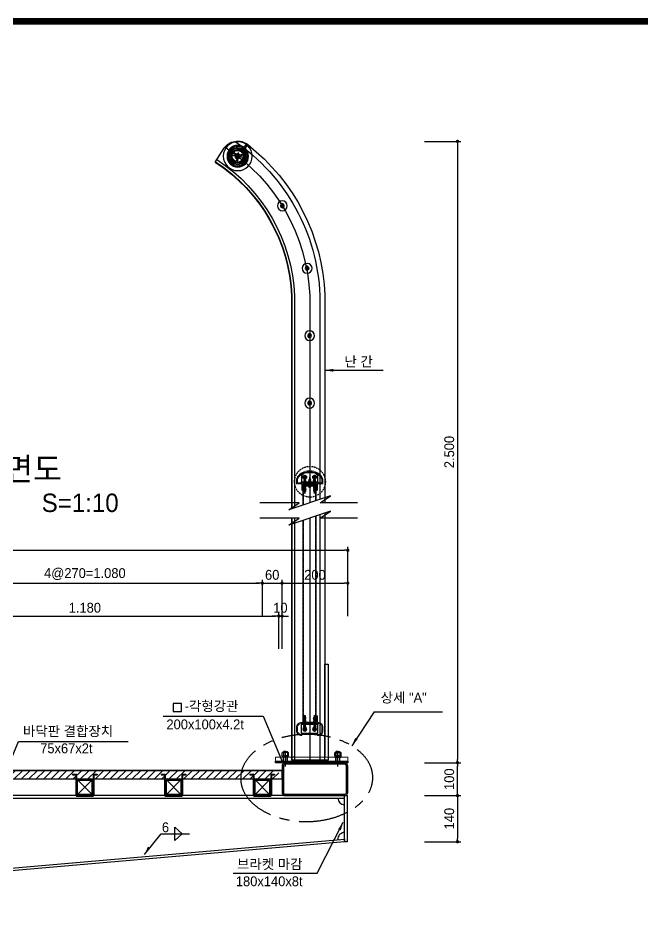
# Model space of a CAD drawing. Header units: millimetres. Extents: x 173610 to 224070, y -281283 to -269403.
# Drawn here: x 195284 to 197185, y -272350 to -269593 of the extents above; entities that cross this region are included whole.
import ezdxf
from ezdxf.enums import TextEntityAlignment as Align
from ezdxf.lldxf.tags import DXFTag

# ---------------------------------------------------------------- set-up
doc = ezdxf.new("R2010")
doc.units = ezdxf.units.MM
for name, pattern in [('CENTER', [50.8, 31.75, -6.35, 6.35, -6.35]), ('CENTERX2', [4, 2.5, -0.5, 0.5, -0.5]), ('HIDDEN', [0.375, 0.25, -0.125])]:
    doc.linetypes.add(name, pattern=pattern)
for name, color, linetype in [('$.치수선-본선', 140, 'Continuous'), ('7', 7, 'Continuous'), ('A-DIM01', 1, 'Continuous'), ('a3', 7, 'Continuous'), ('CEN01', 1, 'CENTER'), ('CENTER', 1, 'CENTER'), ('CX-BORD', 3, 'Continuous'), ('CX-BORD-LIN1', 4, 'Continuous'), ('CX-BORD-TEX1', 7, 'Continuous'), ('CX-BORD-TEX2', 6, 'Continuous'), ('CX-BORD-TEX3', 4, 'Continuous'), ('CZ-TEX1', 6, 'Continuous'), ('DIM', 1, 'Continuous'), ('DIM01', 1, 'Continuous'), ('DIML', 1, 'Continuous'), ('TEXT', 3, 'Continuous'), ('TEXT02', 6, 'Continuous'), ('난간기초', 4, 'Continuous'), ('중심선', 1, 'CENTER')]:
    doc.layers.add(name, color=color, linetype=linetype)
doc.styles.add('MLTMHTXT', font='Dotum_1.TTF')
doc.styles.add('TB_BTXT', font='H2GTRE_1.TTF')
doc.styles.add('TB_TEXT', font='')
doc.styles.add('TEXT', font='Dotum_1.TTF')
doc.styles.add('돋움', font='Dotum_1.TTF')
doc.styles.get('TB_TEXT').set_extended_font_data('DotumChe')
tags = doc.linetypes.add('HIDDEN2', pattern=[4.7625, 3.175, -1.5875]).pattern_tags.tags
tags[6:7] = [DXFTag(74, 4), DXFTag(75, 0), DXFTag(340, '0'), DXFTag(46, 1.0), DXFTag(50, 0.0), DXFTag(44, 0.0), DXFTag(45, 0.0)]
tags[4:5] = [DXFTag(74, 4), DXFTag(75, 0), DXFTag(340, '0'), DXFTag(46, 1.0), DXFTag(50, 0.0), DXFTag(44, 0.0), DXFTag(45, 0.0)]
doc.dimstyles.new('사본 일반도면_0100', dxfattribs={"dimtxt": 600, "dimasz": 200, "dimexe": 200, "dimexo": 0, "dimgap": 100, "dimtad": 1, "dimdec": 0, "dimlfac": 0.5, "dimzin": 0, "dimdsep": 46, "dimlunit": 6, "dimtxsty": 'TEXT', "dimblk": 'DOT', "dimcen": 0.09, "dimclrd": 1, "dimclre": 1, "dimclrt": 7, "dimadec": 8, "dimazin": 0, "dimtfac": 1, "dimtdec": 0, "dimtix": 1, "dimtmove": 2, "dimatfit": 3, "dimldrblk": 'DOT', "dimfxl": 200, "dimfrac": 2, "dimtolj": 1, "dimtzin": 0, "dimarcsym": 0})

# ---------------------------------------------------------------- blocks, each defined once
blk = doc.blocks.new('SDGDRGDGDRG')
at = {"color": 1}
blk.add_line((40807.8, -34804.1), (40807.8, -34752), dxfattribs=at)
at = {"color": 2}
for points in [[(40790.2, -34755.4), (40794, -34760.7, 0.158384), (40785.5, -34772.4), (40779.3, -34770.4)], [(40790.9, -34778.2, -0.519879), (40815, -34764.3), (40810.5, -34772.1, 0.457763), (40800, -34778.2), (40790.9, -34778.2)], [(40807.8, -34749.7), (40807.8, -34756.2, -0.158384), (40821.7, -34760.7), (40825.5, -34755.4)], [(40817.6, -34793.6), (40813.1, -34785.7, 0.457763), (40813.1, -34773.6), (40817.6, -34765.8, -0.154754), (40823.8, -34773.9), (40823.8, -34785.4, -0.154754), (40817.6, -34793.6)], [(40779.3, -34788.9), (40785.5, -34786.9, 0.158384), (40794, -34798.7), (40790.2, -34803.9)], [(40790.9, -34781.2, 0.519879), (40815, -34795.1), (40810.5, -34787.2, -0.457763), (40800, -34781.2), (40790.9, -34781.2)], [(40836.4, -34788.9), (40830.2, -34786.9, 0.158384), (40830.2, -34772.4), (40836.4, -34770.4)], [(40807.8, -34809.7), (40807.8, -34803.2, 0.158384), (40821.7, -34798.7), (40825.5, -34803.9)]]:
    blk.add_lwpolyline(points, format="xyb", dxfattribs=at)
blk.add_lwpolyline([(40825.8, -34782.7), (40827.6, -34782.7, -13.257907), (40827.6, -34776.7), (40825.8, -34776.7)], format="xyb", close=True, dxfattribs=at)
at = {"color": 4}
blk.add_circle((40807.8, -34779.7), 44, dxfattribs=at)
at = {"color": 2, "linetype": 'HIDDEN2'}
for radius in [32.7, 25.2, 24.9]:
    blk.add_circle((40807.8, -34779.7), radius, dxfattribs=at)
at = {"color": 3}
blk.add_circle((40807.8, -34779.7), 29.5, dxfattribs=at)
at = {"color": 6, "lineweight": 0}
for radius in [24, 21]:
    blk.add_circle((40807.8, -34779.7), radius, dxfattribs=at)
at = {"color": 3, "linetype": 'HIDDEN2'}
blk.add_circle((40807.8, -34779.7), 20.4, dxfattribs=at)
at = {"color": 2}
blk.add_circle((40807.8, -34779.7), 4.5, dxfattribs=at)
at = {"layer": '중심선'}
for p, q in [((40796, -34779.7), (40819.7, -34779.7)), ((40807.8, -34767.9), (40807.8, -34791.5))]:
    blk.add_line(p, q, dxfattribs=at)
blk = doc.blocks.new('asdfasfd')
at = {"color": 2, "lineweight": 30}
for centre, radius, start, end in [((72768.5, -70222.3), 0.946, 351.8288, 188.1712), ((72771.2, -70223.4), 2.04, 28.0725, 151.9275), ((72774, -70222.3), 0.946, 351.8288, 188.1712)]:
    blk.add_arc(centre, radius, start, end, dxfattribs=at)
at = {"layer": '7', "color": 2, "lineweight": 30}
for p, q in [((72767.6, -70222.4), (72767.6, -70224.2)), ((72768.5, -70221.4), (72774, -70221.4)), ((72769.4, -70222.4), (72769.4, -70224.2)), ((72773, -70222.4), (72773, -70224.2)), ((72774.9, -70222.4), (72774.9, -70224.2)), ((72767, -70224.2), (72775.5, -70224.2)), ((72767, -70224.2), (72767, -70225)), ((72767, -70225), (72775.5, -70225)), ((72768.2, -70226.7), (72774.2, -70225.3)), ((72768.2, -70226.9), (72774.2, -70225.5)), ((72768.2, -70226.7), (72769.2, -70226.1)), ((72768.2, -70226.7), (72768.2, -70226.9)), ((72768.2, -70226.9), (72769.2, -70227.5)), ((72768.2, -70229.5), (72774.2, -70228.1)), ((72768.2, -70229.7), (72774.2, -70228.3)), ((72768.2, -70229.5), (72769.2, -70228.9)), ((72768.2, -70229.5), (72768.2, -70229.7)), ((72768.2, -70229.7), (72769.2, -70230.3)), ((72768.2, -70232.3), (72774.2, -70230.9)), ((72768.2, -70232.5), (72774.2, -70231.1)), ((72768.2, -70232.3), (72769.2, -70231.7)), ((72768.2, -70232.3), (72768.2, -70232.5)), ((72768.2, -70232.5), (72769.2, -70233.1)), ((72768.2, -70235.1), (72774.2, -70233.8)), ((72768.2, -70235.1), (72774.2, -70233.8)), ((72768.2, -70235.3), (72774.2, -70233.9)), ((72768.2, -70235.3), (72774.2, -70233.9)), ((72768.2, -70235.1), (72769.2, -70234.5)), ((72768.2, -70235.1), (72768.2, -70235.3)), ((72768.2, -70235.1), (72768.2, -70235.3)), ((72768.2, -70235.3), (72769.2, -70235.9)), ((72768.2, -70238), (72774.2, -70236.6)), ((72768.2, -70238.1), (72774.2, -70236.8)), ((72768.2, -70238), (72769.2, -70237.4)), ((72768.2, -70238), (72768.2, -70238.1)), ((72768.2, -70238.1), (72769.2, -70238.7)), ((72768.2, -70238.1), (72769.2, -70238.7)), ((72768.2, -70240.8), (72774.2, -70239.4)), ((72768.2, -70240.8), (72774.2, -70239.4)), ((72768.2, -70241), (72774.2, -70239.6)), ((72768.2, -70241), (72774.2, -70239.6)), ((72768.2, -70240.8), (72769.2, -70240.2)), ((72768.2, -70240.8), (72769.2, -70240.2)), ((72768.2, -70240.8), (72768.2, -70241)), ((72768.2, -70240.8), (72768.2, -70241)), ((72768.2, -70241), (72769.2, -70241.5)), ((72768.2, -70243.6), (72774.2, -70242.2)), ((72768.2, -70243.8), (72774.2, -70242.4)), ((72768.2, -70243.6), (72769.2, -70243)), ((72768.2, -70243.6), (72768.2, -70243.8)), ((72768.2, -70243.8), (72769.8, -70244.7)), ((72769.2, -70225), (72769.2, -70226.1)), ((72769.2, -70227.5), (72769.2, -70227.8)), ((72769.2, -70227.5), (72769.2, -70227.8)), ((72769.2, -70227.8), (72769.2, -70228.9)), ((72769.2, -70230.3), (72769.2, -70230.6)), ((72769.2, -70230.3), (72769.2, -70230.6)), ((72769.2, -70230.6), (72769.2, -70231.7)), ((72769.2, -70233.1), (72769.2, -70233.4)), ((72769.2, -70233.1), (72769.2, -70233.4)), ((72769.2, -70233.4), (72769.2, -70234.5)), ((72769.2, -70235.9), (72769.2, -70236.3)), ((72769.2, -70235.9), (72769.2, -70236.3)), ((72769.2, -70236.3), (72769.2, -70237.4)), ((72769.2, -70238.7), (72769.2, -70239.1)), ((72769.2, -70238.7), (72769.2, -70239.1)), ((72769.2, -70238.7), (72769.2, -70239.1)), ((72769.2, -70238.7), (72769.2, -70239.1)), ((72769.2, -70239.1), (72769.2, -70240.2)), ((72769.2, -70239.1), (72769.2, -70240.2)), ((72769.2, -70239.5), (72769.2, -70240.2)), ((72769.2, -70241.5), (72769.2, -70241.9)), ((72769.2, -70241.5), (72769.2, -70241.9)), ((72769.2, -70241.9), (72769.2, -70243)), ((72769.2, -70242.3), (72769.2, -70243)), ((72771.2, -70250.5), (72769.8, -70244.7)), ((72771.2, -70250.5), (72773.2, -70243.1)), ((72774.2, -70225.5), (72773.2, -70226.1)), ((72773.2, -70226.1), (72773.2, -70226.8)), ((72773.2, -70226.8), (72773.2, -70227.5)), ((72774.2, -70228.1), (72773.2, -70227.5)), ((72774.2, -70228.3), (72773.2, -70228.9)), ((72773.2, -70228.9), (72773.2, -70229.6)), ((72773.2, -70229.6), (72773.2, -70230.4)), ((72774.2, -70230.9), (72773.2, -70230.4)), ((72774.2, -70231.1), (72773.2, -70231.7)), ((72773.2, -70231.7), (72773.2, -70232.4)), ((72773.2, -70232.4), (72773.2, -70233.2)), ((72774.2, -70233.8), (72773.2, -70233.2)), ((72774.2, -70233.9), (72773.2, -70234.5)), ((72773.2, -70234.5), (72773.2, -70234.6)), ((72773.2, -70234.5), (72773.2, -70235.3)), ((72773.2, -70235.3), (72773.2, -70236)), ((72774.2, -70236.6), (72773.2, -70236)), ((72774.2, -70236.8), (72773.2, -70237.3)), ((72774.2, -70236.8), (72773.2, -70237.3)), ((72773.2, -70237.3), (72773.2, -70238.1)), ((72773.2, -70237.3), (72773.2, -70237.4)), ((72773.2, -70237.3), (72773.2, -70238.1)), ((72773.2, -70238.1), (72773.2, -70238.8)), ((72773.2, -70238.1), (72773.2, -70238.8)), ((72774.2, -70239.4), (72773.2, -70238.8)), ((72774.2, -70239.4), (72773.2, -70238.8)), ((72774.2, -70239.6), (72773.2, -70240.2)), ((72773.2, -70240.2), (72773.2, -70240.2)), ((72773.2, -70240.2), (72773.2, -70240.9)), ((72773.2, -70240.9), (72773.2, -70241.6)), ((72774.2, -70242.2), (72773.2, -70241.6)), ((72774.2, -70242.4), (72773.2, -70243)), ((72773.2, -70243), (72773.2, -70243.1)), ((72774.2, -70225.3), (72773.6, -70225)), ((72774.2, -70225.3), (72774.2, -70225.5)), ((72774.2, -70228.1), (72774.2, -70228.3)), ((72774.2, -70230.9), (72774.2, -70231.1)), ((72774.2, -70233.8), (72774.2, -70233.9)), ((72774.2, -70233.8), (72774.2, -70233.9)), ((72774.2, -70236.6), (72774.2, -70236.8)), ((72774.2, -70239.4), (72774.2, -70239.6)), ((72774.2, -70239.4), (72774.2, -70239.6)), ((72774.2, -70242.2), (72774.2, -70242.4)), ((72775.5, -70224.2), (72775.5, -70225))]:
    blk.add_line(p, q, dxfattribs=at)
at = {"layer": 'TEXT', "color": 1, "linetype": 'CENTER', "lineweight": 30}
for p, q in [((72771.2, -70218.9), (72771.2, -70250.5)), ((72771.2, -70220.2), (72771.2, -70250)), ((72771.2, -70220.2), (72771.2, -70250))]:
    blk.add_line(p, q, dxfattribs=at)
blk = doc.blocks.new('A$C3AAD2297')
at = {"color": 1, "linetype": 'CENTER'}
for p, q in [((0, 6), (10.3, 6)), ((5.2, 11.9), (5.2, 0))]:
    blk.add_line(p, q, dxfattribs=at)
blk.add_lwpolyline([(5.2, 11.9), (0, 8.9), (0, 3), (5.2, 0), (10.3, 3), (10.3, 8.9)], close=True)
blk.add_circle((5.2, 6), 5.16)
at = {"color": 1}
blk.add_circle((5.2, 6), 2.48, dxfattribs=at)
blk.add_arc((5.2, 6), 3, 85, 355)
blk = doc.blocks.new('A$C689B3528')
at = {"color": 6, "linetype": 'ByBlock'}
for p, q in [((15.2, 7), (15.2, 34)), ((64.8, 7), (64.8, 34)), ((15.2, 7), (64.8, 7))]:
    blk.add_line(p, q, dxfattribs=at)
blk.add_lwpolyline([(15.2, 37), (64.8, 37), (64.8, 34), (15.2, 34)], close=True, dxfattribs=at)
at = {"layer": 'DIM', "color": 4, "linetype": 'Continuous', "lineweight": 13}
blk.add_lwpolyline([(15, 37, 0.414214), (3, 25), (3, 15, 0.414214), (15, 3), (16.5, 3), (16.5, 0), (15, 0, -0.414214), (0, 15), (0, 25, -0.414214), (15, 40), (60.5, 40), (60.5, 59, -0.414214), (61.5, 60), (62.5, 60, -0.414214), (63.5, 59), (63.5, 50), (63, 49.5), (63.5, 49), (63.5, 40), (65, 40, -0.414214), (80, 25), (80, 15, -0.414214), (65, 0), (63.5, 0), (63.5, 3), (65, 3, 0.414214), (77, 15), (77, 25, 0.414214), (65, 37)], format="xyb", close=True, dxfattribs=at)
for name, p in [('asdfasfd', (-72747.1, 70265)), ('asdfasfd', (-72715.6, 70265)), ('A$C3AAD2297', (19.8, 14)), ('A$C3AAD2297', (49.8, 14))]:
    blk.add_blockref(name, p)
blk = doc.blocks.new('A$C66795D72')
at = {"color": 5, "lineweight": 0}
for p, q in [((0, 0.5), (0, 26)), ((1.5, 20.8), (0, 20)), ((0, 20), (1.5, 19.3)), ((0, 18.5), (1.5, 19.3)), ((0, 18.5), (1.5, 17.8)), ((0, 17), (1.5, 17.8)), ((0, 17), (1.5, 16.3)), ((0, 15.5), (1.5, 16.3)), ((0, 15.5), (1.5, 14.8)), ((0, 14), (1.5, 14.8)), ((0, 14), (1.5, 13.3)), ((0, 12.5), (1.5, 13.3)), ((0, 12.5), (1.5, 11.8)), ((0, 11), (1.5, 11.8)), ((0, 11), (1.5, 10.3)), ((0, 9.5), (1.5, 10.3)), ((0, 9.5), (1.5, 8.8)), ((0, 8), (1.5, 8.8)), ((0, 8), (1.5, 7.3)), ((0, 6.5), (1.5, 7.3)), ((0, 6.5), (1.5, 5.8)), ((0, 5), (1.5, 5.8)), ((0, 5), (1.5, 4.3)), ((0, 3.5), (1.5, 4.3)), ((0, 3.5), (1.5, 2.8)), ((0, 2), (1.5, 2.8)), ((0, 2), (1.5, 1.3)), ((0, 0.5), (1.5, 1.3)), ((0, 0.5), (1, 0)), ((1, 0), (5, 0)), ((6, 20), (1.5, 20.8)), ((1.5, 19.3), (6, 18.5)), ((1.5, 17.8), (6, 17)), ((1.5, 16.3), (6, 15.5)), ((1.5, 14.8), (6, 14)), ((1.5, 13.3), (6, 12.5)), ((1.5, 11.8), (6, 11)), ((1.5, 10.3), (6, 9.5)), ((1.5, 8.8), (6, 8)), ((1.5, 7.3), (6, 6.5)), ((1.5, 5.8), (6, 5)), ((1.5, 4.3), (6, 3.5)), ((1.5, 2.8), (6, 2)), ((1.5, 1.3), (6, 0.5)), ((4.5, 19.3), (6, 20)), ((6, 18.5), (4.5, 19.3)), ((4.5, 17.8), (6, 18.5)), ((6, 17), (4.5, 17.8)), ((4.5, 16.3), (6, 17)), ((6, 15.5), (4.5, 16.3)), ((4.5, 14.8), (6, 15.5)), ((6, 14), (4.5, 14.8)), ((4.5, 13.3), (6, 14)), ((6, 12.5), (4.5, 13.3)), ((4.5, 11.8), (6, 12.5)), ((6, 11), (4.5, 11.8)), ((4.5, 10.3), (6, 11)), ((6, 9.5), (4.5, 10.3)), ((4.5, 8.8), (6, 9.5)), ((6, 8), (4.5, 8.8)), ((4.5, 7.3), (6, 8)), ((6, 6.5), (4.5, 7.3)), ((4.5, 5.8), (6, 6.5)), ((6, 5), (4.5, 5.8)), ((4.5, 4.3), (6, 5)), ((6, 3.5), (4.5, 4.3)), ((4.5, 2.8), (6, 3.5)), ((6, 2), (4.5, 2.8)), ((4.5, 1.3), (6, 2)), ((6, 0.5), (4.5, 1.3)), ((5, 0), (6, 0.5)), ((6, 0.5), (6, 26))]:
    blk.add_line(p, q, dxfattribs=at)
for points in [[(6, 24.5), (4.5, 25.3), (6, 26), (0, 26), (1.5, 25.3), (6, 24.5), (4.5, 23.8), (6, 23)], [(1.5, 23.8), (0, 24.5), (1.5, 25.3)], [(6, 21.5), (4.5, 22.3), (6, 23), (1.5, 23.8), (0, 23), (1.5, 22.3), (6, 21.5), (4.5, 20.8), (6, 20)], [(1.5, 20.8), (0, 21.5), (1.5, 22.3)]]:
    blk.add_lwpolyline(points, dxfattribs=at)
blk = doc.blocks.new('asdf')
at = {"color": 7}
blk.add_line((11476, 1986.7), (11508.5, 1986.7), dxfattribs=at)
blk = doc.blocks.new('SDGSDRGSDRGD')
at = {"color": 5}
for p, q in [((-39169.5, 4627.8), (-39166.5, 4627.3)), ((-39169.5, 4626.8), (-39166.5, 4626.3)), ((-39169.5, 4625.8), (-39166.5, 4625.3)), ((-39169.5, 4624.8), (-39166.5, 4624.3))]:
    blk.add_line(p, q, dxfattribs=at)
blk.add_lwpolyline([(-39170.5, 4624.3), (-39169.5, 4624.8), (-39170.5, 4625.3), (-39169.5, 4625.8), (-39170.5, 4626.3), (-39169.5, 4626.8), (-39170.5, 4627.3), (-39169.5, 4627.8), (-39170.5, 4628.3), (-39166.5, 4628.3), (-39167.5, 4627.8), (-39166.5, 4627.3), (-39167.5, 4626.8), (-39166.5, 4626.3), (-39167.5, 4625.8), (-39166.5, 4625.3), (-39167.5, 4624.8), (-39166.5, 4624.3)], close=True, dxfattribs=at)
blk = doc.blocks.new('A$C552E7C6E')
at = {"linetype": 'HIDDEN'}
h = blk.add_hatch(dxfattribs=at)
h.set_pattern_fill('ANSI31', color=4)
h.set_pattern_definition([(45, (-502830.86024, 347898.04919), (-0.088388347648, 0.088388347648), [])])
h.paths.add_polyline_path([(13, 15, 1), (17, 15, 1)])
at = {"color": 9, "linetype": 'ByBlock'}
blk.add_circle((15, 15), 15, dxfattribs=at)
at = {"color": 9, "linetype": 'HIDDEN', "ltscale": 0.1}
for radius in [6, 5.5, 3, 2]:
    blk.add_circle((15, 15), radius, dxfattribs=at)
blk.add_blockref('SDGSDRGSDRGD', (39183.5, -4607.8), dxfattribs=at)
at = {"color": 0, "linetype": 'HIDDEN', "lineweight": 0, "xscale": -1, "rotation": 180}
blk.add_blockref('SDGSDRGSDRGD', (39183.5, 4637.8), dxfattribs=at)
blk = doc.blocks.new('VSSS')
for p, q in [((123229.8, -249266.3), (123189.8, -249266.3)), ((123189.8, -249268.3), (123189.8, -249266.3)), ((123229.8, -249268.3), (123229.8, -249266.3)), ((123163.8, -250093.8), (123154.8, -250093.8)), ((123255.8, -250102.8), (123154.8, -250102.8))]:
    blk.add_line(p, q)
at = {"color": 5}
for p, q in [((123189.8, -249327.5), (123189.8, -249268.3)), ((123189.8, -249268.3), (123229.8, -249268.3)), ((123229.8, -249314.2), (123229.8, -249268.3)), ((123189.8, -249988.3), (123189.8, -249373.8)), ((123229.8, -249988.3), (123229.8, -249360.4)), ((123228.8, -249988.3), (123188.8, -249988.3))]:
    blk.add_line(p, q, dxfattribs=at)
at = {"color": 5, "linetype": 'HIDDEN', "ltscale": 10}
for p, q in [((123191.3, -249327), (123191.3, -249268.3)), ((123228.3, -249314.7), (123228.3, -249268.3)), ((123191.3, -249988.3), (123191.3, -249373.3)), ((123228.3, -249988.3), (123228.3, -249360.9))]:
    blk.add_line(p, q, dxfattribs=at)
at = {"lineweight": 30}
for p, q in [((123127.1, -250079.6), (123126, -250080.2)), ((123126, -250089.3), (123126, -250080.2)), ((123126, -250089.3), (123135.8, -250089.3)), ((123126, -250092.3), (123126, -250093.8)), ((123145.5, -250092.3), (123126, -250092.3)), ((123144.4, -250079.6), (123127.1, -250079.6)), ((123127.5, -250092.3), (123127.5, -250089.3)), ((123129.8, -250077.3), (123130.5, -250076.6)), ((123135.8, -250077.3), (123129.8, -250077.3)), ((123129.8, -250079.6), (123129.8, -250077.3)), ((123129.8, -250080.2), (123129.8, -250089.3)), ((123129.8, -250110.8), (123129.8, -250093.8)), ((123135.8, -250076.6), (123130.5, -250076.6)), ((123130.5, -250079.6), (123130.5, -250076.6)), ((123130.5, -250110.8), (123130.5, -250093.8)), ((123134.3, -250092.3), (123135.4, -250093.8)), ((123135.8, -250076.6), (123141, -250076.6)), ((123135.8, -250077.3), (123141.8, -250077.3)), ((123145.5, -250089.3), (123135.8, -250089.3)), ((123136.6, -250092.3), (123137.7, -250093.8)), ((123141.8, -250077.3), (123141, -250076.6)), ((123141, -250079.6), (123141, -250076.6)), ((123141, -250110.8), (123141, -250093.8)), ((123141.8, -250079.6), (123141.8, -250077.3)), ((123141.8, -250080.2), (123141.8, -250089.3)), ((123141.8, -250110.8), (123141.8, -250093.8)), ((123144, -250092.3), (123144, -250089.3)), ((123144.4, -250079.6), (123145.5, -250080.2)), ((123145.5, -250089.3), (123145.5, -250080.2)), ((123145.5, -250092.3), (123145.5, -250093.8)), ((123287.1, -250079.6), (123286, -250080.2)), ((123286, -250089.3), (123286, -250080.2)), ((123286, -250089.3), (123295.8, -250089.3)), ((123286, -250092.3), (123286, -250093.8)), ((123286, -250092.3), (123305.5, -250092.3)), ((123287.1, -250079.6), (123304.4, -250079.6)), ((123287.5, -250092.3), (123287.5, -250089.3)), ((123289.8, -250077.3), (123290.5, -250076.6)), ((123289.8, -250079.6), (123289.8, -250077.3)), ((123295.8, -250077.3), (123289.8, -250077.3)), ((123289.8, -250080.2), (123289.8, -250089.3)), ((123289.8, -250110.8), (123289.8, -250093.8)), ((123290.5, -250079.6), (123290.5, -250076.6)), ((123295.8, -250076.6), (123290.5, -250076.6)), ((123290.5, -250110.8), (123290.5, -250093.8)), ((123294.9, -250092.3), (123293.8, -250093.8)), ((123295.8, -250076.6), (123301, -250076.6)), ((123295.8, -250077.3), (123301.8, -250077.3)), ((123305.5, -250089.3), (123295.8, -250089.3)), ((123297.2, -250092.3), (123296.1, -250093.8)), ((123301.8, -250077.3), (123301, -250076.6)), ((123301, -250079.6), (123301, -250076.6)), ((123301, -250110.8), (123301, -250093.8)), ((123301.8, -250079.6), (123301.8, -250077.3)), ((123301.8, -250080.2), (123301.8, -250089.3)), ((123301.8, -250110.8), (123301.8, -250093.8)), ((123304, -250092.3), (123304, -250089.3)), ((123304.4, -250079.6), (123305.5, -250080.2)), ((123305.5, -250089.3), (123305.5, -250080.2)), ((123305.5, -250092.3), (123305.5, -250093.8))]:
    blk.add_line(p, q, dxfattribs=at)
for points in [[(122922.2, -248284.4), (122948.7, -248243.5, -0.440553), (123021.5, -248231.3, -0.220372), (123255.8, -248689.4), (123255.8, -249320.9)], [(122982.6, -248221.3, -0.236462), (123240.8, -248689.7), (123240.8, -249310.5)], [(122927.1, -248276.8, -0.242971), (123163.8, -248691.2), (123163.8, -249336.2)], [(122922.2, -248284.4, -0.242873), (123154.8, -248691.4), (123154.8, -249339.2)], [(122922.8, -248283.5, -0.242884), (123155.8, -248691.4), (123155.8, -249338.9)]]:
    blk.add_lwpolyline(points, format="xyb")
at = {"color": 1, "linetype": 'ByBlock'}
blk.add_lwpolyline([(122953, -248239.4, -0.243177), (123209.8, -248690.3), (123209.8, -249320.9)], format="xyb", dxfattribs=at)
at = {"color": 3, "linetype": 'ByBlock'}
blk.add_lwpolyline([(123234.5, -249256.3), (123234.5, -249238.3), (123225.5, -249229.3), (123194, -249229.3), (123185, -249238.3), (123185, -249256.3)], dxfattribs=at)
blk.add_lwpolyline([(123234.5, -249259.3), (123185, -249259.3), (123185, -249256.3), (123234.5, -249256.3)], close=True, dxfattribs=at)
for points in [[(123255.8, -249351.8), (123255.8, -250093.8)], [(123154.8, -249367.1), (123154.8, -250102.8)], [(123155.8, -249367.1), (123155.8, -250102.8)], [(123163.8, -249367.1), (123163.8, -250102.8)], [(123240.8, -249356.8), (123240.8, -250102.8)]]:
    blk.add_lwpolyline(points)
at = {"color": 1, "linetype": 'ByBlock'}
blk.add_lwpolyline([(123209.8, -249367.1), (123209.8, -250102.8)], dxfattribs=at)
at = {"color": 1}
blk.add_lwpolyline([(123325.8, -250110.8), (123105.8, -250110.8), (123105.8, -250105.8), (123325.8, -250105.8)], close=True, dxfattribs=at)
at = {"color": 1, "linetype": 'HIDDEN', "ltscale": 20}
blk.add_circle((123210.6, -249256.3), 46.8, dxfattribs=at)
at = {"lineweight": 30}
for centre, radius, start, end in [((123127.9, -250082.6), 3.03, 51.7868, 128.2132), ((123135.8, -250107.6), 28, 77.6432, 102.3568), ((123143.6, -250082.6), 3.03, 51.7868, 128.2132), ((123287.9, -250082.6), 3.03, 51.7868, 128.2132), ((123295.8, -250107.6), 28, 77.6432, 102.3568), ((123303.6, -250082.6), 3.03, 51.7868, 128.2132)]:
    blk.add_arc(centre, radius, start, end, dxfattribs=at)
at = {"layer": 'A-DIM01', "color": 3, "ltscale": 0.1}
blk.add_lwpolyline([(123265.8, -249810.8), (123265.8, -250102.8), (123255.8, -250102.8), (123255.8, -249810.8)], close=True, dxfattribs=at)
at = {"layer": 'CEN01', "linetype": 'CENTERX2', "ltscale": 120}
for points in [[(123355.1, -249320.9), (123241.6, -249320.9), (123273.5, -249299.6), (123146.1, -249342.1), (123177.9, -249320.9), (123057.9, -249320.9)], [(123355.1, -249367.1), (123241.6, -249367.1), (123273.5, -249345.9), (123146.1, -249388.3), (123177.9, -249367.1), (123057.9, -249367.1)]]:
    blk.add_lwpolyline(points, dxfattribs=at)
at = {"layer": 'CENTER', "lineweight": 30, "ltscale": 5}
for p, q in [((123135.8, -250122.7), (123135.8, -250074.1)), ((123295.8, -250122.7), (123295.8, -250074.1))]:
    blk.add_line(p, q, dxfattribs=at)
at = {"layer": 'CX-BORD-LIN1', "color": 0, "lineweight": 0}
blk.add_lwpolyline([(123325.8, -250093.8), (123105.8, -250093.8), (123105.8, -250105.8), (123325.8, -250105.8)], close=True, dxfattribs=at)
at = {"layer": 'DIM', "color": 6, "linetype": 'Continuous', "lineweight": 13}
for points in [[(123169.8, -249247.3), (123169.8, -249261.3, 0.414214), (123170.8, -249262.3), (123186.3, -249262.3), (123186.3, -249271.3), (123186.8, -249271.8), (123186.3, -249272.3), (123186.3, -249281.3, 0.414214), (123187.3, -249282.3), (123188.3, -249282.3, 0.414214), (123189.3, -249281.3), (123189.3, -249262.3), (123230.3, -249262.3), (123230.3, -249281.3, 0.414214), (123231.3, -249282.3), (123232.3, -249282.3, 0.414214), (123233.3, -249281.3), (123233.3, -249272.3), (123232.8, -249271.8), (123233.3, -249271.3), (123233.3, -249262.3), (123248.8, -249262.3, 0.414214), (123249.8, -249261.3), (123249.8, -249247.6, 0.115224), (123249.6, -249247.1, 0.623167)], [(123246.8, -249247.3), (123246.8, -249258.3, -0.414214), (123245.8, -249259.3), (123173.8, -249259.3, -0.414214), (123172.8, -249258.3), (123172.8, -249247.3, -0.594595)]]:
    blk.add_lwpolyline(points, format="xyb", close=True, dxfattribs=at)
at = {"extrusion": (0, 0, -1), "zscale": -1}
for name, p, rotation in [('SDGDRGDGDRG', (-150156.1, -294493.7), 99.99999999995396), ('asdfasfd', (-50453.5, -319487.3), 180), ('asdfasfd', (-50423.5, -320216.3), 180)]:
    blk.add_blockref(name, p, dxfattribs=dict(at, rotation=rotation))
at = {"color": 4, "extrusion": (0, 0, -1), "zscale": -1, "rotation": 36.4032258301128}
blk.add_blockref('A$C66795D72', (-123006.6, -248253), dxfattribs=at)
at = {"color": 4, "extrusion": (0, 0, -1), "zscale": -1}
for p in [(-123141.6, -248432.3), (-123217, -248622.3), (-123224.8, -248827.3), (-123224.8, -249032.3)]:
    blk.add_blockref('A$C552E7C6E', p, dxfattribs=at)
at = {"extrusion": (0, 0, -1), "zscale": -1}
for name, p in [('A$C3AAD2297', (-123199.9, -249248.3)), ('A$C3AAD2297', (-123229.9, -249248.3)), ('asdfasfd', (-195966.2, -179041.4))]:
    blk.add_blockref(name, p, dxfattribs=at)
at = {"rotation": 180}
for p in [(195966, -319487.3), (195981, -319493.3), (195996, -320216.3)]:
    blk.add_blockref('asdfasfd', p, dxfattribs=at)
for name, p in [('asdfasfd', (50453.3, -179041.4)), ('A$C689B3528', (123169.8, -250028.3))]:
    blk.add_blockref(name, p)
at = {"layer": 'TEXT', "color": 7, "lineweight": 30, "extrusion": (0, 0, -1), "xscale": 0.5999999999767169, "yscale": 0.5999999999767169, "zscale": -0.599999999999909}
blk.add_blockref('asdf', (-130031.1, -251285.8), dxfattribs=at)
at = {"layer": 'TEXT', "color": 7, "lineweight": 30, "xscale": 0.599999999999909, "yscale": 0.599999999999909, "zscale": 0.599999999999909}
blk.add_blockref('asdf', (116400.4, -251285.8), dxfattribs=at)
blk = doc.blocks.new('_Dot')
at = {"layer": 'DIML', "color": 140, "linetype": 'Continuous'}
blk.add_line((0, 0), (-1, 0), dxfattribs=at)
at = {"layer": 'DIML', "color": 140, "linetype": 'Continuous', "const_width": 0.5}
blk.add_lwpolyline([(-0.25, 0, 1), (0.25, 0, 1)], format="xyb", close=True, dxfattribs=at)
blk = doc.blocks.new('*D67')
at = {"layer": '$.치수선-본선', "color": 140, "lineweight": -2}
for p, q in [((196520.7, -271857.2), (196630.7, -271857.2)), ((196620.7, -271947.2), (196620.7, -271867.2)), ((196520.7, -271957.2), (196630.7, -271957.2))]:
    blk.add_line(p, q, dxfattribs=at)
at = {"layer": 'Defpoints', "color": 0}
for p in [(196520.7, -271857.2), (196620.7, -271857.2), (196520.7, -271957.2)]:
    blk.add_point(p, dxfattribs=at)
at = {"layer": '$.치수선-본선', "color": 140, "lineweight": -2, "xscale": 10, "yscale": 10, "zscale": 10}
for p, rotation in [((196620.7, -271857.2), 90), ((196620.7, -271957.2), 270)]:
    blk.add_blockref('_Dot', p, dxfattribs=dict(at, rotation=rotation))
at = {"layer": '$.치수선-본선', "color": 140, "insert": (196595.7, -271907.2), "char_height": 30, "attachment_point": 5, "rotation": 90, "style": 'TEXT'}
blk.add_mtext('\\A1;100', dxfattribs=at)
blk = doc.blocks.new('*D68')
at = {"layer": '$.치수선-본선', "color": 140, "lineweight": -2}
for p, q in [((196520.7, -271957.2), (196630.7, -271957.2)), ((196620.7, -271967.2), (196620.7, -272087.2)), ((196520.7, -272097.2), (196630.7, -272097.2))]:
    blk.add_line(p, q, dxfattribs=at)
at = {"layer": 'Defpoints', "color": 0}
for p in [(196520.7, -271957.2), (196520.7, -272097.2), (196620.7, -272097.2)]:
    blk.add_point(p, dxfattribs=at)
at = {"layer": '$.치수선-본선', "color": 140, "lineweight": -2, "xscale": 10, "yscale": 10, "zscale": 10}
for p, rotation in [((196620.7, -271957.2), 90), ((196620.7, -272097.2), 270)]:
    blk.add_blockref('_Dot', p, dxfattribs=dict(at, rotation=rotation))
at = {"layer": '$.치수선-본선', "color": 140, "insert": (196595.7, -272027.2), "char_height": 30, "attachment_point": 5, "rotation": 90, "style": 'TEXT'}
blk.add_mtext('\\A1;140', dxfattribs=at)
blk = doc.blocks.new('*D73')
at = {"layer": '$.치수선-본선', "color": 140, "lineweight": -2}
for p, q in [((193687, -271311.1), (193687, -271201.1)), ((193697, -271211.1), (196277, -271211.1)), ((196287, -271311.1), (196287, -271201.1))]:
    blk.add_line(p, q, dxfattribs=at)
at = {"layer": 'Defpoints', "color": 0}
for p in [(196287, -271211.1), (193687, -271311.1), (196287, -271311.1)]:
    blk.add_point(p, dxfattribs=at)
at = {"layer": '$.치수선-본선', "color": 140, "lineweight": -2, "xscale": 10, "yscale": 10, "zscale": 10, "rotation": 180}
blk.add_blockref('_Dot', (193687, -271211.1), dxfattribs=at)
at = {"layer": '$.치수선-본선', "color": 140, "lineweight": -2, "xscale": 10, "yscale": 10, "zscale": 10}
blk.add_blockref('_Dot', (196287, -271211.1), dxfattribs=at)
at = {"layer": '$.치수선-본선', "color": 140, "insert": (194987, -271186), "char_height": 30, "attachment_point": 5, "style": 'TEXT'}
blk.add_mtext('\\A1;2.600', dxfattribs=at)
blk = doc.blocks.new('*D74')
at = {"layer": '$.치수선-본선', "color": 140, "lineweight": -2}
for p, q in [((196087, -271411.1), (196087, -271301.1)), ((196097, -271311.1), (196277, -271311.1)), ((196287, -271411.1), (196287, -271301.1))]:
    blk.add_line(p, q, dxfattribs=at)
at = {"layer": 'Defpoints', "color": 0}
for p in [(196287, -271311.1), (196087, -271411.1), (196287, -271411.1)]:
    blk.add_point(p, dxfattribs=at)
at = {"layer": '$.치수선-본선', "color": 140, "lineweight": -2, "xscale": 10, "yscale": 10, "zscale": 10, "rotation": 180}
blk.add_blockref('_Dot', (196087, -271311.1), dxfattribs=at)
at = {"layer": '$.치수선-본선', "color": 140, "lineweight": -2, "xscale": 10, "yscale": 10, "zscale": 10}
blk.add_blockref('_Dot', (196287, -271311.1), dxfattribs=at)
at = {"layer": '$.치수선-본선', "color": 140, "insert": (196187, -271286), "char_height": 30, "attachment_point": 5, "style": 'TEXT'}
blk.add_mtext('\\A1;200', dxfattribs=at)
blk = doc.blocks.new('*D75')
at = {"layer": '$.치수선-본선', "color": 140, "lineweight": -2}
for p, q in [((194897, -271511.1), (194897, -271401.1)), ((196077, -271511.1), (196077, -271401.1)), ((194907, -271411.1), (196067, -271411.1))]:
    blk.add_line(p, q, dxfattribs=at)
at = {"layer": 'Defpoints', "color": 0}
for p in [(196077, -271411.1), (194897, -271511.1), (196077, -271511.1)]:
    blk.add_point(p, dxfattribs=at)
at = {"layer": '$.치수선-본선', "color": 140, "lineweight": -2, "xscale": 10, "yscale": 10, "zscale": 10, "rotation": 180}
blk.add_blockref('_Dot', (194897, -271411.1), dxfattribs=at)
at = {"layer": '$.치수선-본선', "color": 140, "lineweight": -2, "xscale": 10, "yscale": 10, "zscale": 10}
blk.add_blockref('_Dot', (196077, -271411.1), dxfattribs=at)
at = {"layer": '$.치수선-본선', "color": 140, "insert": (195487, -271386), "char_height": 30, "attachment_point": 5, "style": 'TEXT'}
blk.add_mtext('\\A1;1.180', dxfattribs=at)
blk = doc.blocks.new('*D76')
at = {"layer": '$.치수선-본선', "color": 140, "lineweight": -2}
for p, q in [((196520.7, -269967.7), (196630.7, -269967.7)), ((196620.7, -269977.7), (196620.7, -271847.2)), ((196520.7, -271857.2), (196630.7, -271857.2))]:
    blk.add_line(p, q, dxfattribs=at)
at = {"layer": 'Defpoints', "color": 0}
for p in [(196520.7, -269967.7), (196520.7, -271857.2), (196620.7, -271857.2)]:
    blk.add_point(p, dxfattribs=at)
at = {"layer": '$.치수선-본선', "color": 140, "lineweight": -2, "xscale": 10, "yscale": 10, "zscale": 10}
for p, rotation in [((196620.7, -269967.7), 90), ((196620.7, -271857.2), 270)]:
    blk.add_blockref('_Dot', p, dxfattribs=dict(at, rotation=rotation))
at = {"layer": '$.치수선-본선', "color": 140, "insert": (196595.7, -270912.4), "char_height": 30, "attachment_point": 5, "rotation": 90, "style": 'TEXT'}
blk.add_mtext('\\A1;2.500', dxfattribs=at)
blk = doc.blocks.new('*D78')
at = {"layer": '$.치수선-본선', "color": 140, "lineweight": -2}
for p, q in [((196077, -271511.1), (196077, -271401.1)), ((196087, -271511.1), (196087, -271401.1)), ((196067, -271411.1), (196057, -271411.1)), ((196077, -271411.1), (196087, -271411.1)), ((196097, -271411.1), (196107, -271411.1))]:
    blk.add_line(p, q, dxfattribs=at)
at = {"layer": 'Defpoints', "color": 0}
for p in [(196087, -271411.1), (196077, -271511.1), (196087, -271511.1)]:
    blk.add_point(p, dxfattribs=at)
at = {"layer": '$.치수선-본선', "color": 140, "lineweight": -2, "xscale": 10, "yscale": 10, "zscale": 10}
blk.add_blockref('_Dot', (196077, -271411.1), dxfattribs=at)
at = {"layer": '$.치수선-본선', "color": 140, "lineweight": -2, "xscale": 10, "yscale": 10, "zscale": 10, "rotation": 180}
blk.add_blockref('_Dot', (196087, -271411.1), dxfattribs=at)
at = {"layer": '$.치수선-본선', "color": 140, "insert": (196082, -271386), "char_height": 30, "attachment_point": 5, "style": 'TEXT'}
blk.add_mtext('\\A1;10', dxfattribs=at)
blk = doc.blocks.new('*D80')
at = {"layer": '$.치수선-본선', "color": 140, "lineweight": -2}
for p, q in [((196017, -271311.1), (196007, -271311.1)), ((196027, -271411.1), (196027, -271301.1)), ((196027, -271311.1), (196087, -271311.1)), ((196087, -271411.1), (196087, -271301.1)), ((196097, -271311.1), (196107, -271311.1))]:
    blk.add_line(p, q, dxfattribs=at)
at = {"layer": 'Defpoints', "color": 0}
for p in [(196087, -271311.1), (196027, -271411.1), (196087, -271411.1)]:
    blk.add_point(p, dxfattribs=at)
at = {"layer": '$.치수선-본선', "color": 140, "lineweight": -2, "xscale": 10, "yscale": 10, "zscale": 10}
blk.add_blockref('_Dot', (196027, -271311.1), dxfattribs=at)
at = {"layer": '$.치수선-본선', "color": 140, "lineweight": -2, "xscale": 10, "yscale": 10, "zscale": 10, "rotation": 180}
blk.add_blockref('_Dot', (196087, -271311.1), dxfattribs=at)
at = {"layer": '$.치수선-본선', "color": 140, "insert": (196057, -271286), "char_height": 30, "attachment_point": 5, "style": 'TEXT'}
blk.add_mtext('\\A1;60', dxfattribs=at)
blk = doc.blocks.new('*D84')
at = {"layer": '$.치수선-본선', "color": 140, "lineweight": -2}
for p, q in [((194947, -271411.1), (194947, -271301.1)), ((194957, -271311.1), (196017, -271311.1)), ((196027, -271411.1), (196027, -271301.1))]:
    blk.add_line(p, q, dxfattribs=at)
at = {"layer": 'Defpoints', "color": 0}
for p in [(196027, -271311.1), (194947, -271411.1), (196027, -271411.1)]:
    blk.add_point(p, dxfattribs=at)
at = {"layer": '$.치수선-본선', "color": 140, "lineweight": -2, "xscale": 10, "yscale": 10, "zscale": 10, "rotation": 180}
blk.add_blockref('_Dot', (194947, -271311.1), dxfattribs=at)
at = {"layer": '$.치수선-본선', "color": 140, "lineweight": -2, "xscale": 10, "yscale": 10, "zscale": 10}
blk.add_blockref('_Dot', (196027, -271311.1), dxfattribs=at)
at = {"layer": '$.치수선-본선', "color": 140, "insert": (195487, -271283.5), "char_height": 30, "attachment_point": 5, "style": 'TEXT'}
blk.add_mtext('\\A1;4@270=1.080', dxfattribs=at)
blk = doc.blocks.new('sfg st254')
at = {"linetype": 'Continuous'}
for p, q in [((318944.9, -238489.4), (318982.1, -238489.4)), ((318938.5, -238533), (318938.5, -238495.8)), ((318941.7, -238533), (318941.7, -238495.8)), ((318984.4, -238493.5), (318942.6, -238535.3)), ((318942.6, -238493.5), (318984.4, -238535.3)), ((318944.9, -238492.6), (318982.1, -238492.6)), ((318985.3, -238495.8), (318985.3, -238533)), ((318988.5, -238495.8), (318988.5, -238533)), ((318982.1, -238536.2), (318944.9, -238536.2)), ((318982.1, -238539.4), (318944.9, -238539.4))]:
    blk.add_line(p, q, dxfattribs=at)
for centre, radius, start, end in [((318944.9, -238495.8), 6.4, 90, 180), ((318982.1, -238495.8), 6.4, 360, 90), ((318944.9, -238495.8), 3.2, 90, 180), ((318982.1, -238495.8), 3.2, 0, 90), ((318944.9, -238533), 6.4, 180, 270), ((318944.9, -238533), 3.2, 180, 270), ((318982.1, -238533), 6.4, 270, 0), ((318982.1, -238533), 3.2, 270, 360)]:
    blk.add_arc(centre, radius, start, end, dxfattribs=at)
blk = doc.blocks.new('고정')
at = {"color": 7, "ltscale": 0.5}
for p, q in [((-37.5, 64.5), (-25.7, 64.5)), ((-37.5, 64.5), (-37.5, 62.5)), ((-37.5, 62.5), (-25.7, 62.5)), ((-27.5, 62.5), (-27.5, 36.9)), ((-25.7, 64.5), (-25.7, 62.5)), ((-25.5, 62.5), (-25.5, 36.9)), ((25.5, 62.5), (25.5, 36.9)), ((25.7, 64.5), (37.5, 64.5)), ((25.7, 64.5), (25.7, 62.5)), ((25.7, 62.5), (37.5, 62.5)), ((27.5, 62.5), (27.5, 36.9)), ((27.5, 62.5), (27.5, 36.9)), ((37.5, 64.5), (37.5, 62.5)), ((-27.5, 48.5), (-25.5, 48.5)), ((-27.5, 36.9), (-27.5, 0.5)), ((-25.5, 36.9), (-25.5, 0)), ((25.5, 48.5), (27.5, 48.5)), ((25.5, 36.9), (25.5, 0)), ((27.5, 36.9), (27.5, 5)), ((27.5, 36.9), (27.5, 0.5)), ((-25.5, 0), (25.5, 0)), ((-25, -2), (25, -2))]:
    blk.add_line(p, q, dxfattribs=at)
for centre, radius, start, end in [((-27.5, 62.5), 2, 0, 90), ((27.5, 62.5), 2, 90, 180), ((-25, 0.5), 2.5, 180, 270), ((25, 0.5), 2.5, 270, 0)]:
    blk.add_arc(centre, radius, start, end, dxfattribs=at)
at = {"color": 7}
for centre, start, end in [((-26.125, 38.1), 292.619865, 67.380135), ((26.125, 38.1), 112.619865, 247.380135), ((-17, -0.125), 4.411726, 175.588274), ((17, -0.125), 4.411726, 175.588274)]:
    blk.add_arc(centre, 1.625, start, end, dxfattribs=at)
blk = doc.blocks.new('CXBLKA1')
at = {"layer": 'CX-BORD-LIN1', "const_width": 2}
blk.add_lwpolyline([(821, 20), (25, 20), (25, 574), (821, 574)], close=True, dxfattribs=at)
at = {"layer": 'CX-BORD-TEX1', "style": 'TB_BTXT'}
blk.add_attdef('UD_TITLE', text='', height=10, dxfattribs=at).set_placement((423, 553), align=Align.MIDDLE_CENTER)
at = {"layer": 'CX-BORD-TEX1', "style": 'MLTMHTXT', "width": 0.8, "flags": 4}
blk.add_attdef('EI_NAME', (69.69, 43.65), '', height=6, dxfattribs=at)
at = {"layer": 'CX-BORD-TEX1', "style": 'TB_BTXT', "flags": 4}
blk.add_attdef('CI_NAME', text='', height=5, dxfattribs=at).set_placement((85, 28), align=Align.MIDDLE_CENTER)
at = {"layer": 'CX-BORD-TEX2', "style": 'TB_BTXT'}
blk.add_attdef('PI_CNAME', text='', height=5, dxfattribs=at).set_placement((40, 552), align=Align.BOTTOM_LEFT)
blk.add_attdef('UD_SUBTITLE', text='', height=7, dxfattribs=at).set_placement((423, 538), align=Align.MIDDLE_CENTER)
at = {"layer": 'CX-BORD-TEX3', "style": 'TB_BTXT'}
blk.add_attdef('UD_CDNAME', text='', height=4, dxfattribs=at).set_placement((42, 544), align=Align.BOTTOM_LEFT)
at = {"layer": 'CX-BORD-TEX3', "style": 'TB_TEXT'}
for tag, height, p in [('DC_RNUM4', 3, (320, 52)), ('DC_RDATE4', 3.5, (353, 52.5)), ('DC_RAPP4', 3.5, (510, 52.5)), ('DC_RCHK4', 3.5, (550, 52.5)), ('DC_RDGN4', 3.5, (590, 52.5)), ('PI_TITLE', 4.5, (243, 50)), ('UD_CDIST', 4.5, (676, 50)), ('DC_RDATE3', 3.5, (353, 45.4)), ('DC_RAPP3', 3.5, (510, 45.4)), ('DC_RCHK3', 3.5, (550, 45.4)), ('DC_RDGN3', 3.5, (590, 45.4)), ('FI_NAME', 4.5, (781, 44.87)), ('DC_RNUM3', 3, (320, 45)), ('PI_CDNAME', 4.5, (243, 38)), ('DC_RNUM2', 3, (320, 38)), ('DC_RDATE2', 3.5, (353, 38.5)), ('DC_RAPP2', 3.5, (510, 38.5)), ('DC_RCHK2', 3.5, (550, 38.5)), ('DC_RDGN2', 3.5, (590, 38.5)), ('DA_HSCALE', 4.5, (658.5, 38)), ('DA_VSCALE', 4.5, (693, 38)), ('DI_TITLE', 4.5, (781, 37.87)), ('DC_RDATE1', 3.5, (353, 31.5)), ('DC_RAPP1', 3.5, (510, 31.5)), ('DC_RCHK1', 3.5, (550, 31.5)), ('DC_RDGN1', 3.5, (590, 31.5)), ('DC_RNUM1', 3, (320, 31)), ('DI_SUBTITLE', 3.5, (781, 30.87)), ('PA_CCLASS', 4.5, (204, 26.5)), ('PI_STAGE', 4.5, (283, 26.5)), ('DI_DRWNO', 4.5, (676, 26.5))]:
    blk.add_attdef(tag, text='', height=height, dxfattribs=at).set_placement(p, align=Align.MIDDLE_CENTER)
for tag, p in [('DC_RDES4', (377, 52.5)), ('DC_RDES3', (377, 45.4)), ('DC_RDES2', (377, 38.5)), ('DC_RDES1', (377, 31.5))]:
    blk.add_attdef(tag, text='', height=3.5, dxfattribs=at).set_placement(p, align=Align.MIDDLE_LEFT)
at = {"layer": 'CX-BORD-TEX3', "style": 'TB_TEXT', "flags": 1}
for tag, p in [('PI_ID', (24, 16)), ('PI_CCODE', (31, 16)), ('PA_DSDATE', (47, 16)), ('PA_DEDATE', (64, 16)), ('PA_CSDATE', (81, 16)), ('PA_CEDATE', (98, 16)), ('PA_CFDATE', (114, 16)), ('EI_ENAME', (132, 16)), ('EI_DEPT', (146, 16)), ('EI_PERSON', (158, 16)), ('EI_EMAIL', (174, 16)), ('CI_CATEG', (189, 16)), ('CI_ROLE', (204, 16)), ('CI_ONAME', (216, 16)), ('CI_ADDR', (232, 16)), ('CI_TEL', (246, 16)), ('CI_FAX', (257, 16)), ('CI_HPADDR', (270, 16)), ('CI_CODE', (287, 16)), ('CI_DEPT', (300, 16)), ('CI_PERSON', (312, 16)), ('CI_EMAIL', (329, 16)), ('CI_PROLE', (342, 16)), ('DI_MANCODE', (357, 16)), ('DI_CATEG', (377, 16)), ('DI_LDATE', (392, 16)), ('DI_PCLASS', (407, 16)), ('DI_MMCLASS', (424, 16)), ('DI_MSCLASS', (443, 16)), ('DI_ECLASS', (462, 16)), ('DI_FNAME', (478, 16)), ('DC_ONAME', (493, 16)), ('DC_NNAME', (510, 16)), ('FI_CODE', (529, 16)), ('FI_CLASS', (545, 16)), ('FI_ICODE1', (563, 16)), ('FI_ICODE2', (581, 16)), ('------------', (597, 16))]:
    blk.add_attdef(tag, p, '', height=2, dxfattribs=at)

msp = doc.modelspace()

# ---------------------------------------------------------------- hatches: boundary and pattern name
h = msp.add_hatch()
h.set_pattern_fill('ANSI31', color=25, scale=5, style=0)
h.set_pattern_definition([(45, (250810.196, -106427.508), (-11.2253202, 11.2253202), [])])
h.paths.add_polyline_path([(194891.8727, -271906.531), (194891.8727, -271881.531), (193706.8727, -271881.531), (193706.8727, -271906.531)])
h.paths.add_polyline_path([(194896.8727, -271881.531), (194896.8727, -271906.531), (196076.8727, -271906.531), (196076.8727, -271881.531)])

# ---------------------------------------------------------------- linework, layer by layer
at = {"color": 25}
for points in [[(194896.8727, -271879.531), (196086.8727, -271879.531), (196086.8727, -271881.531), (194896.8727, -271881.531)], [(196086.8727, -271906.531), (196086.8727, -271881.531), (194896.8727, -271881.531)], [(194896.8727, -271906.531), (196086.8727, -271906.531)]]:
    msp.add_lwpolyline(points, dxfattribs=at)
at = {"layer": 'CEN01', "linetype": 'CENTERX2', "ltscale": 60, "extrusion": (0, 0, -1)}
msp.add_ellipse((196162.0218, -271903.5189), major_axis=(-200.9492, -1.8282), ratio=0.659525445, dxfattribs=at)
at = {"layer": 'DIM01'}
for p, q in [((196216.9803, -270663.7816), (196394.1145, -270663.7816)), ((196366.7702, -271702.3536), (196298.9737, -271805.8215)), ((196366.7702, -271702.3531), (196575.0818, -271702.3355)), ((195725.0973, -271715.4759), (196029.7526, -271715.4759)), ((196029.7526, -271715.4759), (196089.9092, -271860.1072)), ((195244.4803, -271890.6783), (195284.8263, -271793.0526)), ((195284.8263, -271793.0526), (195618.5313, -271793.0526)), ((196194.0559, -272193.4061), (196273.3565, -272037.4662)), ((195938.5559, -272193.4061), (196194.0559, -272193.4061))]:
    msp.add_line(p, q, dxfattribs=at)
at = {"layer": 'DIM01', "color": 7}
for p, q in [((195783.3837, -272073.4586), (195761.1889, -272053.2086)), ((195761.1889, -272093.7086), (195761.1889, -272053.2086)), ((195761.1889, -272093.7086), (195783.3837, -272073.4586))]:
    msp.add_line(p, q, dxfattribs=at)
at = {"layer": 'DIM01', "extrusion": (0, 0, -1)}
for p, q in [((195668.5073, -272136.6047), (195719.0358, -272073.4586)), ((195719.0358, -272073.4586), (195805.0527, -272073.4586))]:
    msp.add_line(p, q, dxfattribs=at)
for points in [[(-196243.2303, -270668.1566), (-196216.9803, -270663.7816), (-196243.2303, -270659.4066)], [(-196317.0199, -271786.2629), (-196298.9737, -271805.8215), (-196309.7011, -271781.4673)], [(-196257.558, -272058.8814), (-196273.3565, -272037.4662), (-196265.3574, -272062.8477)], [(-195679.0041, -272112.1503), (-195668.5073, -272136.6047), (-195686.3679, -272116.8765)]]:
    msp.add_solid(points, dxfattribs=at)
at = {"layer": 'TEXT02', "color": 7}
msp.add_lwpolyline([(195781.1944, -271677.5304), (195755.7949, -271677.5304), (195755.7949, -271701.2036), (195781.1944, -271701.2036)], close=True, dxfattribs=at)
at = {"layer": '난간기초'}
for points in [[(196286.9803, -271867.1783, 0.414213562), (196276.9803, -271857.1783), (196096.9803, -271857.1783, 0.414213562), (196086.9803, -271867.1783), (196086.9803, -271947.1783, 0.414213562), (196096.9803, -271957.1783), (196276.9803, -271957.1783, 0.414213562), (196286.9803, -271947.1783)], [(196286.9803, -271867.1783, 0.414213562), (196276.9803, -271857.1783), (196096.9803, -271857.1783, 0.414213562), (196086.9803, -271867.1783), (196086.9803, -271947.1783, 0.414213562), (196096.9803, -271957.1783), (196276.9803, -271957.1783, 0.414213562), (196286.9803, -271947.1783)], [(196282.7803, -271867.1783, 0.414213562), (196276.9803, -271861.3783), (196096.9803, -271861.3783, 0.414213562), (196091.1803, -271867.1783), (196091.1803, -271947.1783, 0.414213562), (196096.9803, -271952.9783), (196276.9803, -271952.9783, 0.414213562), (196282.7803, -271947.1783)], [(196282.7803, -271867.1783, 0.414213562), (196276.9803, -271861.3783), (196096.9803, -271861.3783, 0.414213562), (196091.1803, -271867.1783), (196091.1803, -271947.1783, 0.414213562), (196096.9803, -271952.9783), (196276.9803, -271952.9783, 0.414213562), (196282.7803, -271947.1783)]]:
    msp.add_lwpolyline(points, format="xyb", close=True, dxfattribs=at)
for points in [[(196276.9803, -271957.1783), (193705.0093, -271957.1783), (193706.2093, -271965.1783), (196276.9803, -271965.1783)], [(196276.9803, -271957.1783), (196284.9803, -271957.1783), (196284.9803, -272097.1783), (196276.9803, -272097.1783)]]:
    msp.add_lwpolyline(points, close=True, dxfattribs=at)
msp.add_lwpolyline([(196276.9803, -272097.2121), (196276.9803, -272089.1783), (196276.9803, -272097.2141), (193758.9585, -272316.8398), (193757.7701, -272308.9166), (196276.9803, -272089.1783)], dxfattribs=at)
for centre, start, end in [((196276.9803, -271965.1783), 180, 270), ((196276.9803, -272089.1783), 90.0000001, 185.2551498)]:
    msp.add_arc(centre, 20, start, end, dxfattribs=at)

# ---------------------------------------------------------------- block references
at = {"color": 0}
msp.add_blockref('VSSS', (72961.2286, -21746.3748), dxfattribs=at)
at = {"linetype": 'Continuous'}
for p in [(-123476.6274, -33417.1367), (-123206.6274, -33417.1367), (-122936.6274, -33417.1367)]:
    msp.add_blockref('sfg st254', p, dxfattribs=at)
at = {"layer": 'a3'}
for p in [(195486.8727, -271956.531), (195756.8727, -271956.531), (196026.8727, -271956.531)]:
    msp.add_blockref('고정', p, dxfattribs=at)
at = {"layer": 'CX-BORD', "xscale": 10, "yscale": 10, "zscale": 10}
msp.add_blockref('CXBLKA1', (190429.6593, -275343.0251), dxfattribs=at)

# ---------------------------------------------------------------- texts
at = {"layer": 'CZ-TEX1', "style": 'TB_BTXT'}
msp.add_text('주경간교 브라켓 단면도', height=70, dxfattribs=at).set_placement((194952.6345, -270998.8472), align=Align.CENTER)
msp.add_text('S=1:10', height=56, dxfattribs=at).set_placement((195355.6213, -271094.798))
at = {"layer": 'TEXT02', "color": 7, "style": '돋움'}
for s, p in [('난 간', (196276.7278, -270652.094)), ('바닥판 결합장치', (195298.6426, -271776.0728)), ('75x67x2t', (195351.1005, -271828.3556)), ('6', (195721.3364, -272068.4813)), ('브라켓 마감', (195950.0556, -272180.3748)), ('180x140x8t', (195946.388, -272232.6576))]:
    msp.add_text(s, height=30, dxfattribs=at).set_placement(p)
msp.add_text('상세 "A"', height=30, rotation=0.0046212, dxfattribs=at).set_placement((196386.9092, -271674.0981))
at = {"layer": 'TEXT02', "color": 7, "char_height": 30, "attachment_point": 1, "style": 'TEXT'}
for s, insert in [('-각형강관', (195790.6437, -271669.9094)), ('200x100x4.2t', (195735.1948, -271725.5274))]:
    msp.add_mtext(s, dxfattribs=dict(at, insert=insert))

# ---------------------------------------------------------------- dimensions: what is measured, and where the dimension line sits
at = {"layer": '$.치수선-본선', "color": 140}
dim = msp.add_linear_dim(base=(196620.6835, -271857.1783), p1=(196520.6835, -269967.718), p2=(196520.6835, -271857.1783), angle=270, text='2.500', dimstyle='사본 일반도면_0100', override={"dimscale": 0.05, "dimgap": 200, "dimdec": 3, "dimlfac": 0.001, "dimclrd": 140, "dimclre": 140, "dimclrt": 140}, dxfattribs=at)
dim.commit()
dim.dimension.update_dxf_attribs({"geometry": '*D76', "text_midpoint": (196595.6632, -270912.4481)})
for base, p1, p2, override, picture, middle in [((196286.9612, -271211.0643), (193686.9612, -271311.0643), (196286.9612, -271311.0643), {"dimscale": 0.05, "dimgap": 200, "dimdec": 3, "dimlfac": 0.001, "dimclrd": 140, "dimclre": 140, "dimclrt": 140}, '*D73', (194986.9612, -271186.044)), ((196086.9612, -271311.0643), (196026.9612, -271411.0643), (196086.9612, -271411.0643), {"dimscale": 0.05, "dimgap": 200, "dimlfac": 1, "dimclrd": 140, "dimclre": 140, "dimclrt": 140}, '*D80', (196056.9612, -271286.044)), ((196286.9612, -271311.0643), (196086.9612, -271411.0643), (196286.9612, -271411.0643), {"dimscale": 0.05, "dimgap": 200, "dimlfac": 1, "dimclrd": 140, "dimclre": 140, "dimclrt": 140}, '*D74', (196186.9612, -271286.044)), ((196076.9612, -271411.0643), (194896.9612, -271511.0643), (196076.9612, -271511.0643), {"dimscale": 0.05, "dimgap": 200, "dimdec": 3, "dimlfac": 0.001, "dimclrd": 140, "dimclre": 140, "dimclrt": 140}, '*D75', (195486.9612, -271386.044)), ((196086.9612, -271411.0643), (196076.9612, -271511.0643), (196086.9612, -271511.0643), {"dimscale": 0.05, "dimgap": 200, "dimlfac": 1, "dimclrd": 140, "dimclre": 140, "dimclrt": 140}, '*D78', (196081.9612, -271386.044))]:
    dim = msp.add_linear_dim(base=base, p1=p1, p2=p2, dimstyle='사본 일반도면_0100', override=override, dxfattribs=at)
    dim.commit()
    dim.dimension.update_dxf_attribs({"geometry": picture, "text_midpoint": middle})
dim = msp.add_linear_dim(base=(196026.9612, -271311.0643), p1=(194946.9612, -271411.0643), p2=(196026.9612, -271411.0643), text='4@270=<>', dimstyle='사본 일반도면_0100', override={"dimscale": 0.05, "dimgap": 200, "dimdec": 3, "dimlfac": 0.001, "dimclrd": 140, "dimclre": 140, "dimclrt": 140}, dxfattribs=at)
dim.commit()
dim.dimension.update_dxf_attribs({"geometry": '*D84', "text_midpoint": (195486.9612, -271283.4795)})
for base, p2, angle, picture, middle in [((196620.6835, -271857.1783), (196520.6835, -271857.1783), 90, '*D67', (196595.6632, -271907.1783)), ((196620.6835, -272097.1783), (196520.6835, -272097.1783), 270, '*D68', (196595.6632, -272027.1783))]:
    dim = msp.add_linear_dim(base=base, p1=(196520.6835, -271957.1783), p2=p2, angle=angle, dimstyle='사본 일반도면_0100', override={"dimscale": 0.05, "dimgap": 200, "dimlfac": 1, "dimclrd": 140, "dimclre": 140, "dimclrt": 140}, dxfattribs=at)
    dim.commit()
    dim.dimension.update_dxf_attribs({"geometry": picture, "text_midpoint": middle})

doc.saveas('drawing.dxf')
